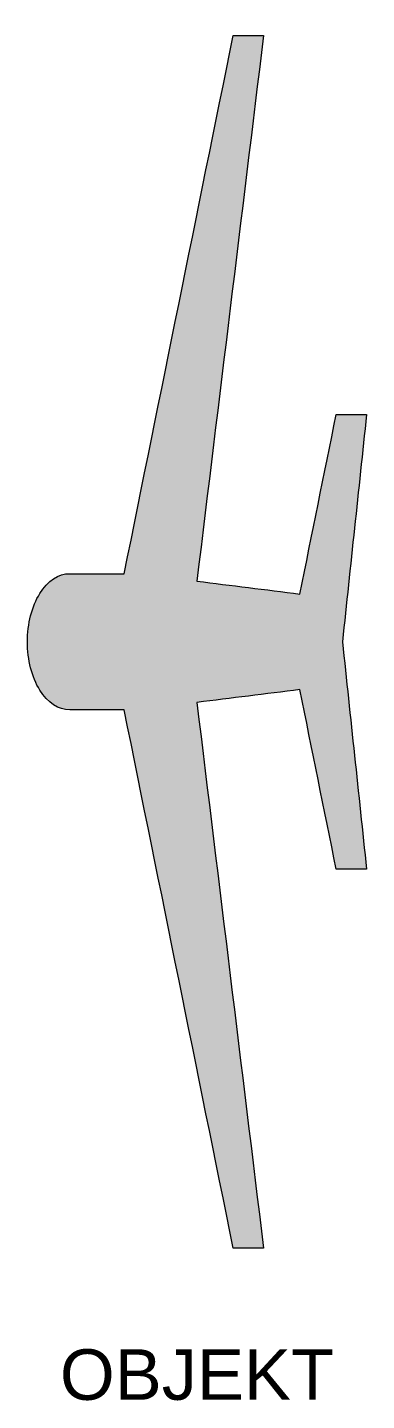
# Model space of a CAD drawing. Header units: metres. Extents: x -0.84 to 0.84, y -0.75 to 6.04.
import ezdxf
from ezdxf.enums import TextEntityAlignment as Align

# ---------------------------------------------------------------- set-up
doc = ezdxf.new("R2010")
doc.units = ezdxf.units.M
doc.layers.get('Defpoints').update_dxf_attribs({"color": 140, "lineweight": 5})
doc.styles.get("Standard").update_dxf_attribs({"font": 'arial.ttf'})

msp = doc.modelspace()

# ---------------------------------------------------------------- hatches: boundary and pattern name
h = msp.add_hatch(color=256)
h.dxf.hatch_style = 1
edge = h.paths.add_edge_path()
edge.add_spline(control_points=[(-0.0005, 3.3007), (0.1096, 4.2009), (0.2197, 5.101), (0.3298, 6.0012)], knot_values=[15, 15, 15, 15, 16, 16, 16, 16], weights=[1, 1, 1, 1], degree=3, periodic=0)
edge.add_spline(control_points=[(0.3298, 6.0012), (0.2796, 6.0012), (0.2295, 6.0012), (0.1794, 6.0012)], knot_values=[16, 16, 16, 16, 17, 17, 17, 17], weights=[1, 1, 1, 1], degree=3, periodic=0)
edge.add_spline(control_points=[(0.1794, 6.0012), (-0.0005, 5.1134), (-0.1805, 4.2256), (-0.3605, 3.3378)], knot_values=[17, 17, 17, 17, 18, 18, 18, 18], weights=[1, 1, 1, 1], degree=3, periodic=0)
edge.add_spline(control_points=[(-0.3605, 3.3378), (-0.4504, 3.3378), (-0.5404, 3.3378), (-0.6304, 3.3378)], knot_values=[18, 18, 18, 18, 19, 19, 19, 19], weights=[1, 1, 1, 1], degree=3, periodic=0)
edge.add_spline(control_points=[(-0.6304, 3.3378), (-0.6865, 3.3378), (-0.7394, 3.3028), (-0.7786, 3.2393)], knot_values=[19, 19, 19, 19, 20, 20, 20, 20], weights=[1, 1, 1, 1], degree=3, periodic=0)
edge.add_spline(control_points=[(-0.7786, 3.2393), (-0.8188, 3.1758), (-0.84, 3.0901), (-0.84, 3.0011)], knot_values=[0, 0, 0, 0, 1, 1, 1, 1], weights=[1, 1, 1, 1], degree=3, periodic=0)
edge.add_spline(control_points=[(-0.84, 3.0011), (-0.84, 2.9112), (-0.8188, 2.8254), (-0.7786, 2.7619)], knot_values=[1, 1, 1, 1, 2, 2, 2, 2], weights=[1, 1, 1, 1], degree=3, periodic=0)
edge.add_spline(control_points=[(-0.7786, 2.7619), (-0.7394, 2.6984), (-0.6865, 2.6634), (-0.6304, 2.6634)], knot_values=[2, 2, 2, 2, 3, 3, 3, 3], weights=[1, 1, 1, 1], degree=3, periodic=0)
edge.add_spline(control_points=[(-0.6304, 2.6634), (-0.5404, 2.6634), (-0.4504, 2.6634), (-0.3605, 2.6634)], knot_values=[3, 3, 3, 3, 4, 4, 4, 4], weights=[1, 1, 1, 1], degree=3, periodic=0)
edge.add_spline(control_points=[(-0.3605, 2.6634), (-0.1805, 1.7756), (-0.0005, 0.8878), (0.1794, 0)], knot_values=[4, 4, 4, 4, 5, 5, 5, 5], weights=[1, 1, 1, 1], degree=3, periodic=0)
edge.add_spline(control_points=[(0.1794, 0), (0.2295, 0), (0.2796, 0), (0.3298, 0)], knot_values=[5, 5, 5, 5, 6, 6, 6, 6], weights=[1, 1, 1, 1], degree=3, periodic=0)
edge.add_spline(control_points=[(0.3298, 0), (0.2197, 0.9002), (0.1096, 1.8003), (-0.0005, 2.7005)], knot_values=[6, 6, 6, 6, 7, 7, 7, 7], weights=[1, 1, 1, 1], degree=3, periodic=0)
edge.add_spline(control_points=[(-0.0005, 2.7005), (0.1696, 2.7217), (0.3396, 2.7428), (0.5097, 2.764)], knot_values=[7, 7, 7, 7, 8, 8, 8, 8], weights=[1, 1, 1, 1], degree=3, periodic=0)
edge.add_spline(control_points=[(0.5097, 2.764), (0.5697, 2.468), (0.6297, 2.1719), (0.6897, 1.8758)], knot_values=[8, 8, 8, 8, 9, 9, 9, 9], weights=[1, 1, 1, 1], degree=3, periodic=0)
edge.add_spline(control_points=[(0.6897, 1.8758), (0.7398, 1.8758), (0.7899, 1.8758), (0.84, 1.8758)], knot_values=[9, 9, 9, 9, 10, 10, 10, 10], weights=[1, 1, 1, 1], degree=3, periodic=0)
edge.add_spline(control_points=[(0.84, 1.8758), (0.8001, 2.2509), (0.7603, 2.626), (0.7204, 3.0011)], knot_values=[10, 10, 10, 10, 11, 11, 11, 11], weights=[1, 1, 1, 1], degree=3, periodic=0)
edge.add_spline(control_points=[(0.7204, 3.0011), (0.7603, 3.3759), (0.8001, 3.7506), (0.84, 4.1254)], knot_values=[11, 11, 11, 11, 12, 12, 12, 12], weights=[1, 1, 1, 1], degree=3, periodic=0)
edge.add_spline(control_points=[(0.84, 4.1254), (0.7899, 4.1254), (0.7398, 4.1254), (0.6897, 4.1254)], knot_values=[12, 12, 12, 12, 13, 13, 13, 13], weights=[1, 1, 1, 1], degree=3, periodic=0)
edge.add_spline(control_points=[(0.6897, 4.1254), (0.6297, 3.8293), (0.5697, 3.5333), (0.5097, 3.2372)], knot_values=[13, 13, 13, 13, 14, 14, 14, 14], weights=[1, 1, 1, 1], degree=3, periodic=0)
edge.add_spline(control_points=[(0.5097, 3.2372), (0.3396, 3.2584), (0.1696, 3.2795), (-0.0005, 3.3007)], knot_values=[14, 14, 14, 14, 15, 15, 15, 15], weights=[1, 1, 1, 1], degree=3, periodic=0)

# ---------------------------------------------------------------- linework, layer by layer
msp.add_open_spline([(-0.7786, 3.2393), (-0.8188, 3.1758), (-0.84, 3.0901), (-0.84, 3.0011), (-0.84, 2.9112), (-0.8188, 2.8254), (-0.7786, 2.7619), (-0.7394, 2.6984), (-0.6865, 2.6634), (-0.6304, 2.6634), (-0.5404, 2.6634), (-0.4504, 2.6634), (-0.3605, 2.6634), (-0.1805, 1.7756), (-0.0005, 0.8878), (0.1794, 0), (0.2295, 0), (0.2796, 0), (0.3298, 0), (0.2197, 0.9002), (0.1096, 1.8003), (-0.0005, 2.7005), (0.1696, 2.7217), (0.3396, 2.7428), (0.5097, 2.764), (0.5697, 2.468), (0.6297, 2.1719), (0.6897, 1.8758), (0.7398, 1.8758), (0.7899, 1.8758), (0.84, 1.8758), (0.8001, 2.2509), (0.7603, 2.626), (0.7204, 3.0011), (0.7603, 3.3759), (0.8001, 3.7506), (0.84, 4.1254), (0.7899, 4.1254), (0.7398, 4.1254), (0.6897, 4.1254), (0.6297, 3.8293), (0.5697, 3.5333), (0.5097, 3.2372), (0.3396, 3.2584), (0.1696, 3.2795), (-0.0005, 3.3007), (0.1096, 4.2009), (0.2197, 5.101), (0.3298, 6.0012), (0.2796, 6.0012), (0.2295, 6.0012), (0.1794, 6.0012), (-0.0005, 5.1134), (-0.1805, 4.2256), (-0.3605, 3.3378), (-0.4504, 3.3378), (-0.5404, 3.3378), (-0.6304, 3.3378), (-0.6865, 3.3378), (-0.7394, 3.3028), (-0.7786, 3.2393)], degree=3, knots=[0, 0, 0, 0, 1, 1, 1, 2, 2, 2, 3, 3, 3, 4, 4, 4, 5, 5, 5, 6, 6, 6, 7, 7, 7, 8, 8, 8, 9, 9, 9, 10, 10, 10, 11, 11, 11, 12, 12, 12, 13, 13, 13, 14, 14, 14, 15, 15, 15, 16, 16, 16, 17, 17, 17, 18, 18, 18, 19, 19, 19, 20, 20, 20, 20])

# ---------------------------------------------------------------- texts
at = {"layer": 'Defpoints'}
msp.add_attdef('OBJEKT', text='657-88-LOOKUPZOBRAZENIE', height=0.25, dxfattribs=at).set_placement((0, -0.5), align=Align.TOP_CENTER)

doc.saveas('drawing.dxf')
